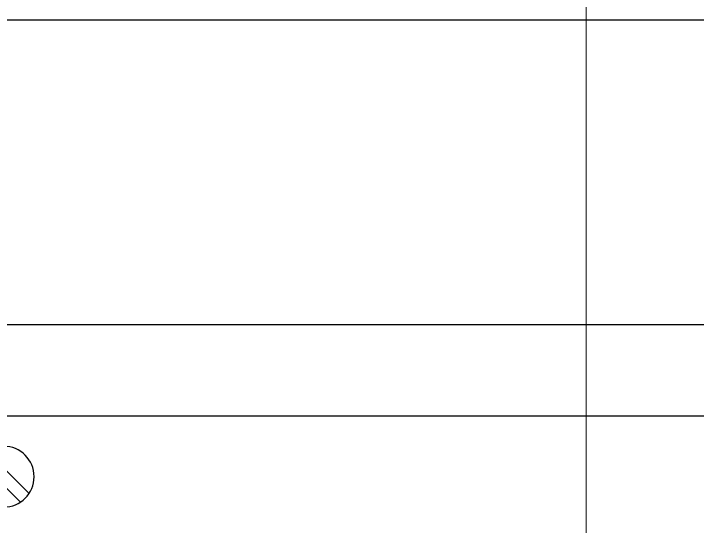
# Model space of a CAD drawing. Header units: metres. Extents: x -22 to 564, y 0 to 143.
# Drawn here: x 242.5568 to 242.6129, y 51.0044 to 51.0465 of the extents above; entities that cross this region are included whole.
import ezdxf

# ---------------------------------------------------------------- set-up
doc = ezdxf.new("R2010")
doc.units = ezdxf.units.M
doc.linetypes.add('EJES630', pattern=[6.300000000000001, 5.5, -0.4, 0, -0.4])
doc.layers.add('EJES', color=11, linetype='EJES630', lineweight=0)
doc.layers.add('XREF 2N NEURO-ONCOLOGIA$0$Mobiliario Fijo', color=40, linetype='Continuous')

# ---------------------------------------------------------------- blocks, each defined once
blk = doc.blocks.new('XREF 2N NEURO-ONCOLOGIA$0$AQG 01$0$BOL RX-TLAH-1N$0$Coladera')
for p, q in [((82.99310392180425, 30.66727874067304), (82.9896421787109, 30.66381678082619)), ((82.99381655411332, 30.66656615298191), (82.99035481101997, 30.66310419313506)), ((82.9867310775314, 30.66018957057984), (83.09196186941666, 30.66019286494168)), ((82.97923364404664, 30.65269119820683), (83.09945930291612, 30.65269496199811))]:
    blk.add_line(p, q)
blk.add_circle((82.99172936641212, 30.66519146690406), 0.002499222741727397)
blk = doc.blocks.new('XREF 2N NEURO-ONCOLOGIA')
at = {"layer": 'XREF 2N NEURO-ONCOLOGIA$0$Mobiliario Fijo', "elevation": 1.789647333692833e-07}
blk.add_lwpolyline([(17.42393095014689, 3.937653621164988), (17.59489333050857, 3.9376498344074), (17.5948889452846, 4.937645400724882), (17.42392656492285, 4.93764918748247)], close=True, dxfattribs=at)
at = {"layer": 'XREF 2N NEURO-ONCOLOGIA$0$Mobiliario Fijo', "xscale": -1, "rotation": 90}
blk.add_blockref('XREF 2N NEURO-ONCOLOGIA$0$AQG 01$0$BOL RX-TLAH-1N$0$Coladera', (48.22258389716335, 87.47699409104753, 1.789647333692834e-07), dxfattribs=at)

msp = doc.modelspace()

# ---------------------------------------------------------------- block references
at = {"rotation": 90}
msp.add_blockref('XREF 2N NEURO-ONCOLOGIA', (247.041247396106, 33.45112300235571), dxfattribs=at)

# ---------------------------------------------------------------- next in the draw order: linework, layer by layer
at = {"layer": 'EJES'}
msp.add_line((242.6046920966271, 33.16569934903018), (242.6034123972223, 58.54780306902589), dxfattribs=at)

doc.saveas('drawing.dxf')
